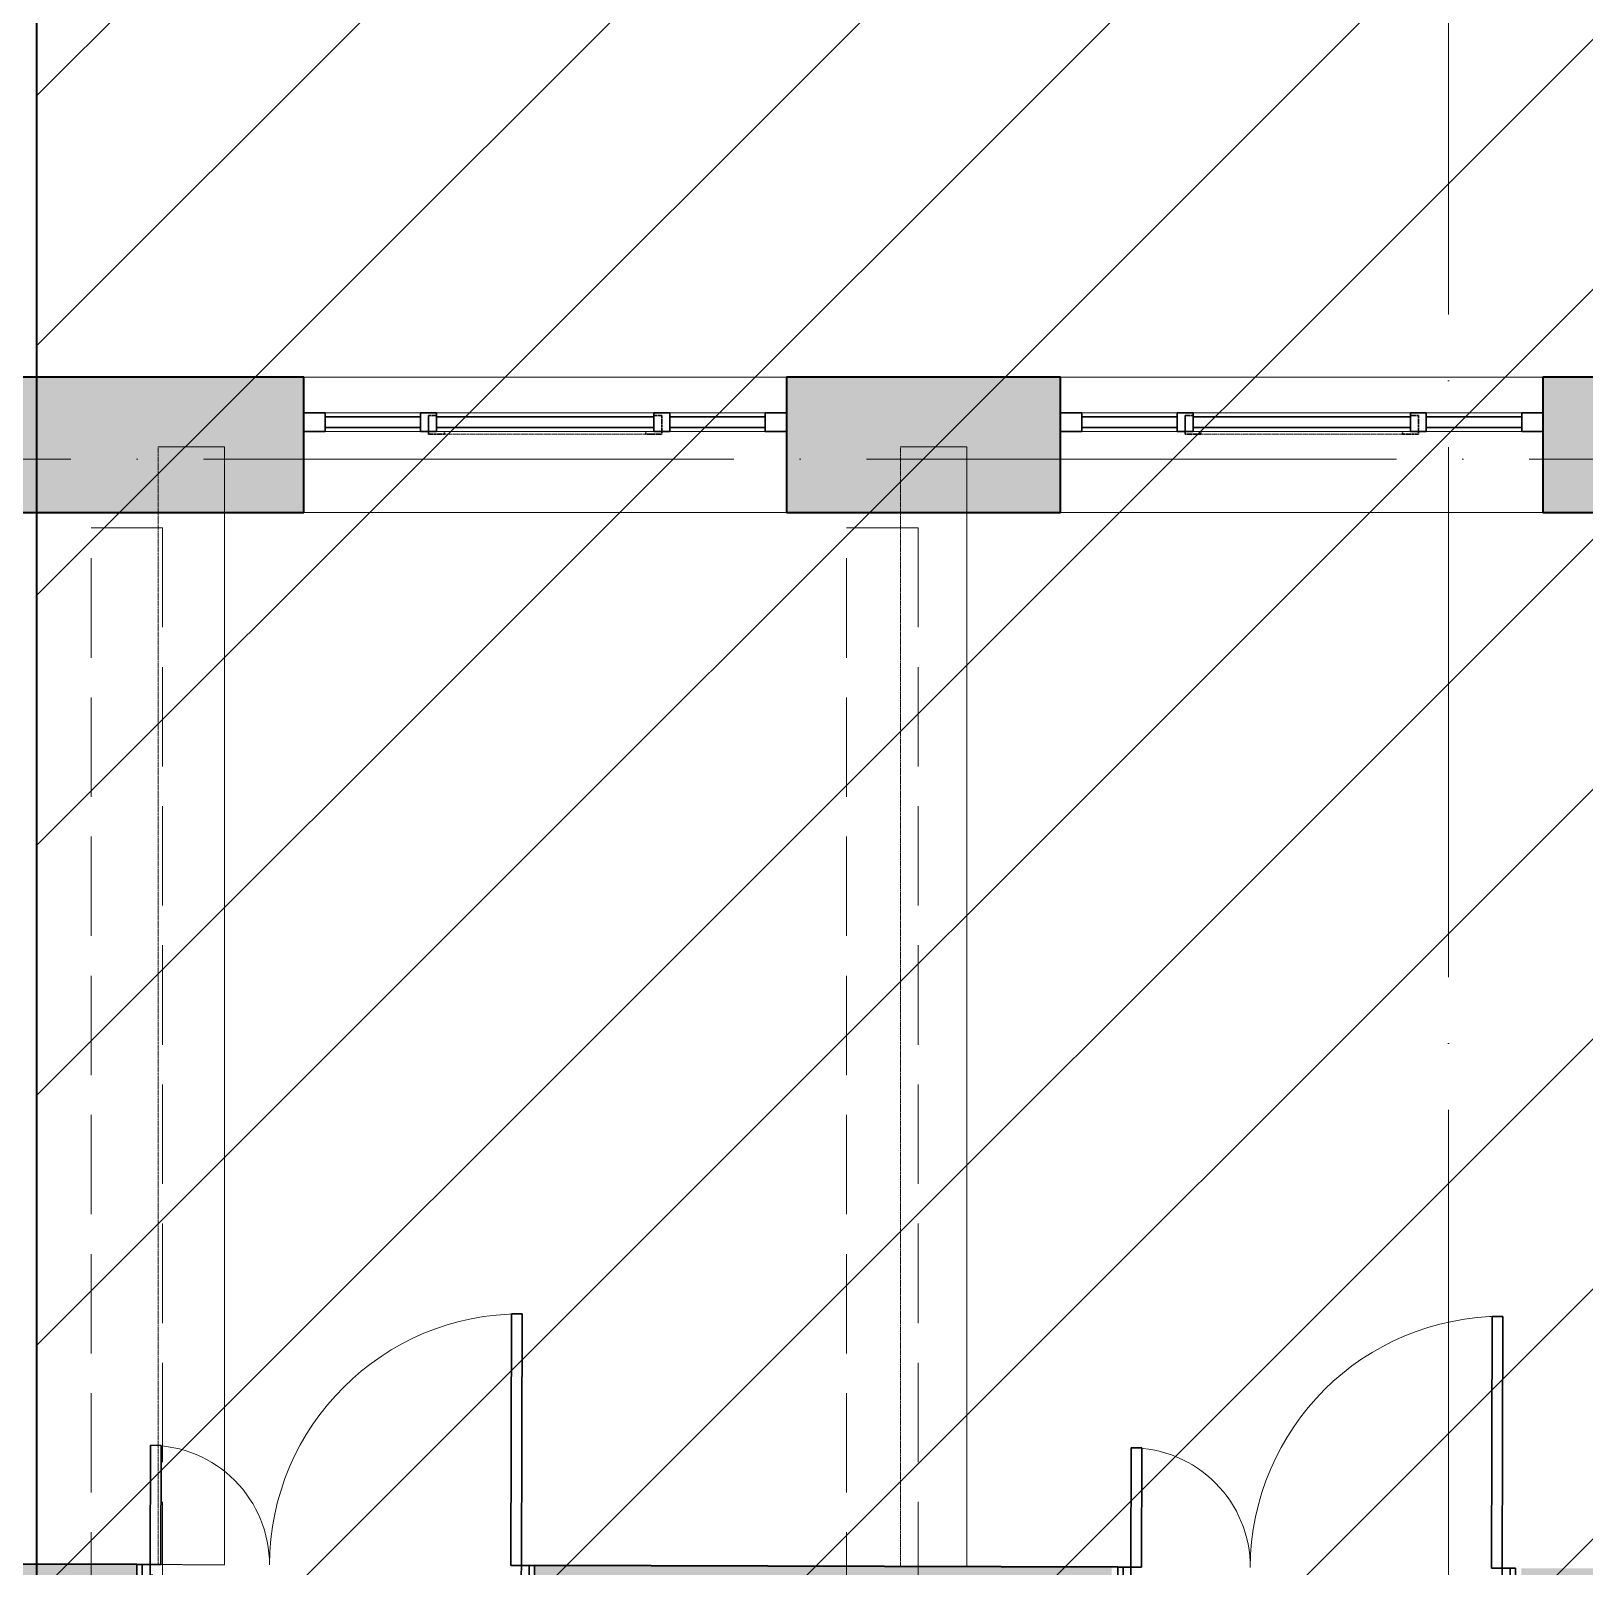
# Model space of a CAD drawing. Header units: millimetres. Extents: x -269164 to 430575, y -569542 to 36130.
# Drawn here: x 191447 to 197308, y -421544 to -415749 of the extents above; entities that cross this region are included whole.
import ezdxf

# ---------------------------------------------------------------- set-up
doc = ezdxf.new("R2010")
doc.units = ezdxf.units.MM
for name, pattern in [('ADSK_Линия сетки', [25, 20, -2.5, 0, -2.5]), ('ADSK_Сверху', [4.5, 3, -1.5]), ('GOST2.303 4', [7, 5, -2, 0])]:
    doc.linetypes.add(name, pattern=pattern)
for name, color, linetype, lineweight in [('_ Окна', 7, 'Continuous', 30), ('Витраж', 7, 'Continuous', 18), ('Двери', 7, 'Continuous', 18), ('Каркас', 7, 'Continuous', 18), ('Окна', 7, 'Continuous', 18), ('Оси', 7, 'Continuous', 9), ('Панели витража', 7, 'Continuous', 18), ('Стены внутренние', 7, 'Continuous', 18), ('Стены наружные', 7, 'Continuous', 18)]:
    doc.layers.add(name, color=color, linetype=linetype, lineweight=lineweight)

# ---------------------------------------------------------------- blocks, each defined once
blk = doc.blocks.new('Прямоугольный импост - 70х20_60мм-1225109-03 План 3-го этажа маркировочный')
at = {"layer": 'Витраж', "color": 253, "linetype": 'ADSK_Сверху', "true_color": 0xaaaaaa}
for p, q in [((39644.1, 2434.5), (39644.1, 2364.5)), ((39724.1, 2434.5), (39644.1, 2434.5)), ((40114.1, 2434.5), (40084.1, 2434.5)), ((39724.1, 2364.5), (39644.1, 2364.5)), ((40114.1, 2364.5), (40084.1, 2364.5))]:
    blk.add_line(p, q, dxfattribs=at)
blk = doc.blocks.new('Прямоугольный импост - 70х20_60мм-1236811-03 План 3-го этажа маркировочный')
at = {"layer": 'Витраж', "color": 253, "linetype": 'ADSK_Сверху', "true_color": 0xaaaaaa}
for p, q in [((-80, 35), (0, 35)), ((0, 35), (0, -35)), ((0, -35), (-80, -35))]:
    blk.add_line(p, q, dxfattribs=at)
blk = doc.blocks.new('Прямоугольный импост - 70х20_60мм-1236812-03 План 3-го этажа маркировочный')
at = {"layer": 'Витраж', "color": 253, "linetype": 'ADSK_Сверху', "true_color": 0xaaaaaa}
for p, q in [((0, 35), (-80, 35)), ((0, -35), (0, 35)), ((-80, -35), (0, -35))]:
    blk.add_line(p, q, dxfattribs=at)
blk = doc.blocks.new('Прямоугольный импост - 70х20_60мм-1225111-03 План 3-го этажа маркировочный')
at = {"layer": 'Витраж', "color": 253, "linetype": 'ADSK_Сверху', "true_color": 0xaaaaaa}
for p, q in [((40144.1, 2434.5), (40114.1, 2434.5)), ((40994.1, 2434.5), (40964.1, 2434.5)), ((40144.1, 2364.5), (40114.1, 2364.5)), ((40994.1, 2364.5), (40964.1, 2364.5))]:
    blk.add_line(p, q, dxfattribs=at)
blk = doc.blocks.new('Витраж-тент со смещением вовне - 60мм 30 сдвиг-1466982-03 План 3-го этажа маркировочный')
at = {"layer": '_ Окна', "color": 253, "linetype": 'ADSK_Сверху', "true_color": 0xaaaaaa}
for p, q in [((-440, 25), (-440, -45)), ((-440, 25), (-410, 25)), ((-440, -45), (-440, 25)), ((440, 25), (410, 25)), ((440, -45), (440, 25)), ((440, -45), (440, 25)), ((-380, -45), (-440, -45)), ((-380, -35), (-380, -45)), ((380, -35), (380, -45)), ((380, -45), (440, -45))]:
    blk.add_line(p, q, dxfattribs=at)
at = {"layer": 'Окна', "color": 253, "linetype": 'ADSK_Сверху', "true_color": 0xaaaaaa}
blk.add_line((-380, -45), (380, -45), dxfattribs=at)
blk = doc.blocks.new('Прямоугольный импост - 70х20_60мм-1225113-03 План 3-го этажа маркировочный')
at = {"layer": 'Витраж', "color": 253, "linetype": 'ADSK_Сверху', "true_color": 0xaaaaaa}
for p, q in [((41024.1, 2434.5), (40994.1, 2434.5)), ((41464.1, 2434.5), (41384.1, 2434.5)), ((41464.1, 2364.5), (41464.1, 2434.5)), ((41024.1, 2364.5), (40994.1, 2364.5)), ((41464.1, 2364.5), (41384.1, 2364.5))]:
    blk.add_line(p, q, dxfattribs=at)
blk = doc.blocks.new('Прямоугольный импост - 70х60мм-1236807-03 План 3-го этажа маркировочный')
at = {"layer": 'Витраж', "color": 253, "linetype": 'ADSK_Сверху', "true_color": 0xaaaaaa}
for p, q in [((-30, 35), (30, 35)), ((30, -35), (-30, -35))]:
    blk.add_line(p, q, dxfattribs=at)
blk = doc.blocks.new('Прямоугольный импост - 70х60мм-1225009-03 План 3-го этажа маркировочный')
at = {"layer": 'Витраж', "color": 253, "linetype": 'ADSK_Сверху', "true_color": 0xaaaaaa}
for p, q in [((41024.1, 2434.5), (41024.1, 2364.5)), ((41384.1, 2434.5), (41024.1, 2434.5)), ((41384.1, 2364.5), (41384.1, 2434.5)), ((41384.1, 2364.5), (41024.1, 2364.5))]:
    blk.add_line(p, q, dxfattribs=at)
blk = doc.blocks.new('Прямоугольный импост - 70х60мм-1242018-03 План 3-го этажа маркировочный')
at = {"layer": 'Витраж', "color": 253, "linetype": 'ADSK_Сверху', "true_color": 0xaaaaaa}
for p, q in [((40144.1, 2434.5), (40144.1, 2364.5)), ((40964.1, 2434.5), (40144.1, 2434.5)), ((40964.1, 2364.5), (40964.1, 2434.5)), ((40964.1, 2364.5), (40144.1, 2364.5))]:
    blk.add_line(p, q, dxfattribs=at)
blk = doc.blocks.new('Системная панель - _AR_Стекло_40мм_привязка по центру-V59-03 План 3-го этажа маркировочный')
at = {"layer": 'Панели витража', "lineweight": 30}
for p, q in [((180, 20), (-180, 20)), ((-180, 20), (-180, -20)), ((180, -20), (180, 20)), ((-180, -20), (180, -20))]:
    blk.add_line(p, q, dxfattribs=at)
blk = doc.blocks.new('Прямоугольный импост - 70х40_60мм-V41-03 План 3-го этажа маркировочный')
at = {"layer": 'Витраж'}
for p, q in [((3738.5, 27378.6), (3738.5, 27738.6)), ((3808.5, 27378.6), (3808.5, 27738.6))]:
    blk.add_line(p, q, dxfattribs=at)
blk = doc.blocks.new('Прямоугольный импост - 70х20_60мм-V60-03 План 3-го этажа маркировочный')
at = {"layer": 'Витраж', "lineweight": 30}
for p, q in [((-80, 35), (0, 35)), ((-80, -35), (-80, 35)), ((0, 35), (0, -35)), ((0, -35), (-80, -35))]:
    blk.add_line(p, q, dxfattribs=at)
blk = doc.blocks.new('Прямоугольный импост - 70х20_60мм-V61-03 План 3-го этажа маркировочный')
at = {"layer": 'Витраж', "lineweight": 30}
for p, q in [((0, 35), (-80, 35)), ((-80, 35), (-80, -35)), ((0, -35), (0, 35)), ((-80, -35), (0, -35))]:
    blk.add_line(p, q, dxfattribs=at)
blk = doc.blocks.new('Прямоугольный импост - 70х40_60мм-V20-03 План 3-го этажа маркировочный')
at = {"layer": 'Витраж'}
for p, q in [((-6006, 11415.4), (-6006, 11055.4)), ((-5936, 11415.4), (-5936, 11055.4))]:
    blk.add_line(p, q, dxfattribs=at)
blk = doc.blocks.new('Системная панель - _AR_Стекло_40мм_привязка по центру-V62-03 План 3-го этажа маркировочный')
at = {"layer": 'Панели витража', "lineweight": 30}
for p, q in [((410, 20), (-410, 20)), ((-410, 20), (-410, -20)), ((410, -20), (410, 20)), ((-410, -20), (410, -20))]:
    blk.add_line(p, q, dxfattribs=at)
blk = doc.blocks.new('Прямоугольный импост - 70х40_60мм-V22-03 План 3-го этажа маркировочный')
at = {"layer": 'Витраж'}
for p, q in [((-6006, 10995.4), (-6006, 10175.4)), ((-5936, 10995.4), (-5936, 10175.4))]:
    blk.add_line(p, q, dxfattribs=at)
blk = doc.blocks.new('Прямоугольный импост - 70х60мм-V63-03 План 3-го этажа маркировочный')
at = {"layer": 'Витраж', "lineweight": 30}
for p, q in [((-30, 35), (30, 35)), ((-30, -35), (-30, 35)), ((30, 35), (30, -35)), ((30, -35), (-30, -35))]:
    blk.add_line(p, q, dxfattribs=at)
blk = doc.blocks.new('AC_Дверь_Двупольная - Д-11л 1500х2200h-2309817-03 План 3-го этажа маркировочный')
at = {"layer": 'Двери', "lineweight": 30}
for p, q in [((700, 1140), (660, 1140)), ((660, 1140), (660, 190)), ((700, 190), (700, 1140)), ((-700, 640), (-660, 640)), ((-700, 190), (-700, 640)), ((-660, 640), (-660, 190)), ((-750, 190), (-730, 190)), ((-750, 120), (-750, 190)), ((-730, 190), (-700, 190)), ((-730, 120), (-730, 190)), ((-730, 190), (-730, 120)), ((-660, 190), (-700, 190)), ((-700, 190), (-700, 150)), ((660, 190), (700, 190)), ((730, 190), (700, 190)), ((700, 190), (700, 150)), ((730, 120), (730, 190)), ((750, 190), (730, 190)), ((730, 190), (730, 120)), ((750, 120), (750, 190)), ((-730, 120), (-750, 120)), ((-690, 120), (-730, 120)), ((-700, 150), (-690, 150)), ((-690, 150), (-690, 120)), ((700, 150), (690, 150)), ((690, 150), (690, 120)), ((690, 120), (730, 120)), ((730, 120), (750, 120))]:
    blk.add_line(p, q, dxfattribs=at)
at = {"layer": 'Двери'}
for centre, radius, start, end in [((700, 190), 950, 90, 180), ((-700, 190), 450, 360, 90)]:
    blk.add_arc(centre, radius, start, end, dxfattribs=at)

msp = doc.modelspace()

# ---------------------------------------------------------------- hatches: boundary and pattern name
at = {"lineweight": 13, "true_color": 0x636466}
h = msp.add_hatch(dxfattribs=at)
h.set_pattern_fill('ANSI31', color=251, scale=210)
h.set_pattern_definition([(45, (-1914008.9, -109463.3), (-471.46345, 471.46345), [])])
h.paths.add_polyline_path([(234958.19, -379662.32), (191467.82, -379662.32), (191467.82, -437206.01), (234958.19, -437206.01)])
at = {"layer": 'Стены внутренние', "true_color": 0xc0c0c0}
h = msp.add_hatch(color=9, dxfattribs=at)
h.paths.add_polyline_path([(220305.97, -421990.5), (220303.14, -421610.49), (214126.17, -421594.16), (214125.16, -421974.16), (220248.21, -421990.35)])
h.paths.add_polyline_path([(212625.17, -421970.2), (212625.99, -421590.2), (208077.14, -421578.18), (208076.14, -421958.17), (211751.34, -421967.89)])
h.paths.add_polyline_path([(206533.18, -421954.1), (206533.18, -421574.09), (205555.17, -421571.51), (205555.17, -421951.51)])
h.paths.add_polyline_path([(204054.17, -421947.54), (204054.99, -421567.54), (197068.18, -421549.08), (197067.17, -421929.07), (203726.36, -421946.68)])
h.paths.add_polyline_path([(195521.88, -421924.99), (195522.89, -421544.99), (193346.25, -421539.24), (193345.24, -421919.24), (194979.68, -421923.56)])
h.paths.add_polyline_path([(191845.25, -421915.27), (191845.25, -421535.27), (188699, -421526.95), (188698, -421906.95)])
h.paths.add_polyline_path([(187164.01, -421902.9), (187164.01, -421522.9), (186315.93, -421520.65), (186316.67, -421900.66), (187139.3, -421902.83)])
at = {"layer": 'Стены наружные', "true_color": 0xc0c0c0}
h = msp.add_hatch(color=9, dxfattribs=at)
h.paths.add_polyline_path([(217434.81, -417565.29), (217434.81, -417055.29), (214011.72, -417055.29), (214011.72, -417565.29), (217310.94, -417565.29)])
h.paths.add_polyline_path([(211213.74, -417565.29), (212191.72, -417565.29), (212191.72, -417055.29), (211213.74, -417055.29), (211213.74, -417515.02)])
h.paths.add_polyline_path([(189394.22, -417565.29), (192475.81, -417565.29), (192475.81, -417055.29), (189014.22, -417055.29), (189014.22, -417619.04), (188533.6, -417614.66), (188533.59, -417995), (189394.22, -417999.04)])
h.paths.add_polyline_path([(200570.07, -417565.29), (200915.27, -417565.29), (200915.27, -417055.29), (199941.57, -417055.29), (199941.57, -417565.29)])
h.paths.add_polyline_path([(194295.81, -417565.29), (195329.77, -417565.29), (195329.77, -417055.29), (194295.81, -417055.29), (194295.81, -417395.29)])
h.paths.add_polyline_path([(198121.57, -417565.29), (198121.57, -417055.29), (197149.77, -417055.29), (197149.77, -417565.29), (197519.41, -417565.29)])
h.paths.add_polyline_path([(203754.31, -417565.29), (203754.31, -417055.29), (202735.27, -417055.29), (202735.27, -417565.29)])
h.paths.add_polyline_path([(208679.21, -417565.29), (209393.74, -417565.29), (209393.74, -417055.29), (208361.76, -417055.29), (208361.76, -417565.29)])
h.paths.add_polyline_path([(205574.31, -417565.29), (206541.76, -417565.29), (206541.76, -417055.29), (205574.31, -417055.29), (205574.31, -417424.29)])

# ---------------------------------------------------------------- linework, layer by layer
at = {"color": 3, "lineweight": 40}
msp.add_lwpolyline([(165044.56, -379662.32), (191467.82, -379662.32), (191467.82, -437206.01), (165044.56, -437206.01)], close=True, dxfattribs=at)
at = {"color": 251, "lineweight": 30, "true_color": 0x636466}
msp.add_lwpolyline([(191467.82, -379662.32), (234958.19, -379662.32), (234958.19, -437206.01), (191467.82, -437206.01)], close=True, dxfattribs=at)
at = {"layer": 'Каркас', "color": 253, "linetype": 'ADSK_Сверху', "true_color": 0xaaaaaa}
for p, q in [((192176.38, -417318.21), (191926.38, -417318.21)), ((191926.38, -417318.21), (191926.38, -421535.48)), ((192176.38, -417318.21), (192176.38, -421536.15)), ((194976.38, -417318.21), (194726.38, -417318.21)), ((194726.38, -417318.21), (194726.38, -421542.89)), ((194976.38, -417318.21), (194976.38, -421543.55)), ((192176.38, -421536.15), (191926.38, -421535.48)), ((194976.38, -421543.55), (194726.38, -421542.89))]:
    msp.add_line(p, q, dxfattribs=at)
at = {"layer": 'Каркас', "color": 253, "linetype": 'ADSK_Сверху', "true_color": 0xb2b2b2}
for p, q in [((191926.38, -417318.21), (192176.38, -417318.21)), ((191926.38, -417318.21), (191926.38, -421535.48)), ((192176.38, -421536.15), (192176.38, -417318.21)), ((194726.38, -417318.21), (194976.38, -417318.21)), ((194726.38, -417318.21), (194726.38, -421542.89)), ((194976.38, -421543.55), (194976.38, -417318.21)), ((191926.38, -421535.48), (192176.38, -421536.15)), ((194726.38, -421542.89), (194976.38, -421543.55))]:
    msp.add_line(p, q, dxfattribs=at)
at = {"layer": 'Каркас', "color": 30, "linetype": 'GOST2.303 4', "ltscale": 75, "true_color": 0xf26722}
for points in [[(191673.17, -417623.95), (191943.17, -417623.95), (191943.17, -421788.69), (191673.17, -421788.69), (191673.17, -417623.95)], [(194523.17, -417623.95), (194793.17, -417623.95), (194793.17, -421788.69), (194523.17, -421788.69), (194523.17, -417623.95)]]:
    msp.add_lwpolyline(points, dxfattribs=at)
at = {"layer": 'Оси', "linetype": 'ADSK_Линия сетки', "ltscale": 100}
for p, q in [((196792.82, -439320.18), (196792.82, -386087.13)), ((167096.68, -417365.13), (235324.62, -417365.13))]:
    msp.add_line(p, q, dxfattribs=at)
at = {"layer": 'Стены внутренние', "lineweight": 40}
for p, q in [((191846.25, -421535.27), (185935.93, -421519.65)), ((195545.78, -421545.05), (193346.25, -421539.24))]:
    msp.add_line(p, q, dxfattribs=at)
at = {"layer": 'Стены наружные', "lineweight": 40}
for p, q in [((192475.81, -417055.29), (189524.22, -417055.29)), ((192475.81, -417565.29), (192475.81, -417055.29)), ((195329.77, -417055.29), (194295.81, -417055.29)), ((194295.81, -417055.29), (194295.81, -417565.29)), ((195329.77, -417565.29), (195329.77, -417055.29)), ((198121.57, -417055.29), (197149.77, -417055.29)), ((197149.77, -417055.29), (197149.77, -417565.29)), ((189394.22, -417565.29), (192475.81, -417565.29)), ((194295.81, -417565.29), (195329.77, -417565.29)), ((197149.77, -417565.29), (198121.57, -417565.29))]:
    msp.add_line(p, q, dxfattribs=at)
at = {"layer": 'Стены наружные'}
for p, q in [((192475.81, -417055.29), (194295.81, -417055.29)), ((195329.77, -417055.29), (197149.77, -417055.29)), ((194295.81, -417565.29), (192475.81, -417565.29)), ((197149.77, -417565.29), (195329.77, -417565.29))]:
    msp.add_line(p, q, dxfattribs=at)

# ---------------------------------------------------------------- block references
at = {"layer": '_ Окна', "color": 253, "linetype": 'ADSK_Сверху', "true_color": 0xaaaaaa}
for p in [(193385.81, -417225.29), (196239.77, -417225.29)]:
    msp.add_blockref('Витраж-тент со смещением вовне - 60мм 30 сдвиг-1466982-03 План 3-го этажа маркировочный', p, dxfattribs=at)
at = {"layer": 'Витраж', "color": 253, "linetype": 'ADSK_Сверху', "true_color": 0xaaaaaa, "rotation": 180}
for name, p in [('Прямоугольный импост - 70х20_60мм-1236812-03 План 3-го этажа маркировочный', (192475.81, -417225.29)), ('Прямоугольный импост - 70х20_60мм-1225113-03 План 3-го этажа маркировочный', (233939.91, -414825.78)), ('Прямоугольный импост - 70х60мм-1225009-03 План 3-го этажа маркировочный', (233939.91, -414825.78)), ('Прямоугольный импост - 70х20_60мм-1225111-03 План 3-го этажа маркировочный', (233939.91, -414825.78)), ('Прямоугольный импост - 70х60мм-1242018-03 План 3-го этажа маркировочный', (233939.91, -414825.78)), ('Прямоугольный импост - 70х20_60мм-1225109-03 План 3-го этажа маркировочный', (233939.91, -414825.78)), ('Прямоугольный импост - 70х60мм-1225009-03 План 3-го этажа маркировочный', (235239.91, -414825.78)), ('Прямоугольный импост - 70х20_60мм-1236812-03 План 3-го этажа маркировочный', (195329.77, -417225.29)), ('Прямоугольный импост - 70х20_60мм-1225113-03 План 3-го этажа маркировочный', (236793.87, -414825.78)), ('Прямоугольный импост - 70х60мм-1225009-03 План 3-го этажа маркировочный', (236793.87, -414825.78)), ('Прямоугольный импост - 70х20_60мм-1225111-03 План 3-го этажа маркировочный', (236793.87, -414825.78)), ('Прямоугольный импост - 70х60мм-1242018-03 План 3-го этажа маркировочный', (236793.87, -414825.78)), ('Прямоугольный импост - 70х20_60мм-1225109-03 План 3-го этажа маркировочный', (236793.87, -414825.78)), ('Прямоугольный импост - 70х60мм-1225009-03 План 3-го этажа маркировочный', (238093.87, -414825.78))]:
    msp.add_blockref(name, p, dxfattribs=at)
at = {"layer": 'Витраж'}
for name, p, rotation in [('Прямоугольный импост - 70х20_60мм-V61-03 План 3-го этажа маркировочный', (192475.81, -417225.29), 180), ('Прямоугольный импост - 70х40_60мм-V41-03 План 3-го этажа маркировочный', (220294.43, -420998.79), 90.00000000000072), ('Прямоугольный импост - 70х40_60мм-V22-03 План 3-го этажа маркировочный', (182800.42, -423196.33), 270.0000000000005), ('Прямоугольный импост - 70х40_60мм-V20-03 План 3-го этажа маркировочный', (182800.42, -423196.33), 270.0000000000002), ('Прямоугольный импост - 70х20_60мм-V61-03 План 3-го этажа маркировочный', (195329.77, -417225.29), 180), ('Прямоугольный импост - 70х40_60мм-V41-03 План 3-го этажа маркировочный', (223148.39, -420998.79), 90.00000000000072), ('Прямоугольный импост - 70х40_60мм-V22-03 План 3-го этажа маркировочный', (185654.38, -423196.33), 270.0000000000005), ('Прямоугольный импост - 70х40_60мм-V20-03 План 3-го этажа маркировочный', (185654.38, -423196.33), 270.0000000000002)]:
    msp.add_blockref(name, p, dxfattribs=dict(at, rotation=rotation))
at = {"layer": 'Витраж', "color": 253, "linetype": 'ADSK_Сверху', "true_color": 0xaaaaaa, "extrusion": (0, 0, -1), "rotation": 180}
for name, p in [('Прямоугольный импост - 70х60мм-1236807-03 План 3-го этажа маркировочный', (-192945.81, -417225.29)), ('Прямоугольный импост - 70х60мм-1236807-03 План 3-го этажа маркировочный', (-193825.81, -417225.29)), ('Прямоугольный импост - 70х20_60мм-1236811-03 План 3-го этажа маркировочный', (-194295.81, -417225.29)), ('Прямоугольный импост - 70х60мм-1236807-03 План 3-го этажа маркировочный', (-195799.77, -417225.29)), ('Прямоугольный импост - 70х60мм-1236807-03 План 3-го этажа маркировочный', (-196679.77, -417225.29)), ('Прямоугольный импост - 70х20_60мм-1236811-03 План 3-го этажа маркировочный', (-197149.77, -417225.29))]:
    msp.add_blockref(name, p, dxfattribs=at)
at = {"layer": 'Витраж', "extrusion": (0, 0, -1), "rotation": 180}
for name, p in [('Прямоугольный импост - 70х60мм-V63-03 План 3-го этажа маркировочный', (-192945.81, -417225.29)), ('Прямоугольный импост - 70х60мм-V63-03 План 3-го этажа маркировочный', (-193825.81, -417225.29)), ('Прямоугольный импост - 70х20_60мм-V60-03 План 3-го этажа маркировочный', (-194295.81, -417225.29)), ('Прямоугольный импост - 70х60мм-V63-03 План 3-го этажа маркировочный', (-195799.77, -417225.29)), ('Прямоугольный импост - 70х60мм-V63-03 План 3-го этажа маркировочный', (-196679.77, -417225.29)), ('Прямоугольный импост - 70х20_60мм-V60-03 План 3-го этажа маркировочный', (-197149.77, -417225.29))]:
    msp.add_blockref(name, p, dxfattribs=at)
at = {"layer": 'Двери', "rotation": 359.8485505277052}
for p in [(192595.75, -421727.25), (196295.28, -421737.03)]:
    msp.add_blockref('AC_Дверь_Двупольная - Д-11л 1500х2200h-2309817-03 План 3-го этажа маркировочный', p, dxfattribs=at)
at = {"layer": 'Панели витража'}
for name, p in [('Системная панель - _AR_Стекло_40мм_привязка по центру-V59-03 План 3-го этажа маркировочный', (192735.81, -417225.29)), ('Системная панель - _AR_Стекло_40мм_привязка по центру-V62-03 План 3-го этажа маркировочный', (193385.81, -417225.29)), ('Системная панель - _AR_Стекло_40мм_привязка по центру-V59-03 План 3-го этажа маркировочный', (194035.81, -417225.29)), ('Системная панель - _AR_Стекло_40мм_привязка по центру-V59-03 План 3-го этажа маркировочный', (195589.77, -417225.29)), ('Системная панель - _AR_Стекло_40мм_привязка по центру-V62-03 План 3-го этажа маркировочный', (196239.77, -417225.29)), ('Системная панель - _AR_Стекло_40мм_привязка по центру-V59-03 План 3-го этажа маркировочный', (196889.77, -417225.29))]:
    msp.add_blockref(name, p, dxfattribs=at)

doc.saveas('drawing.dxf')
